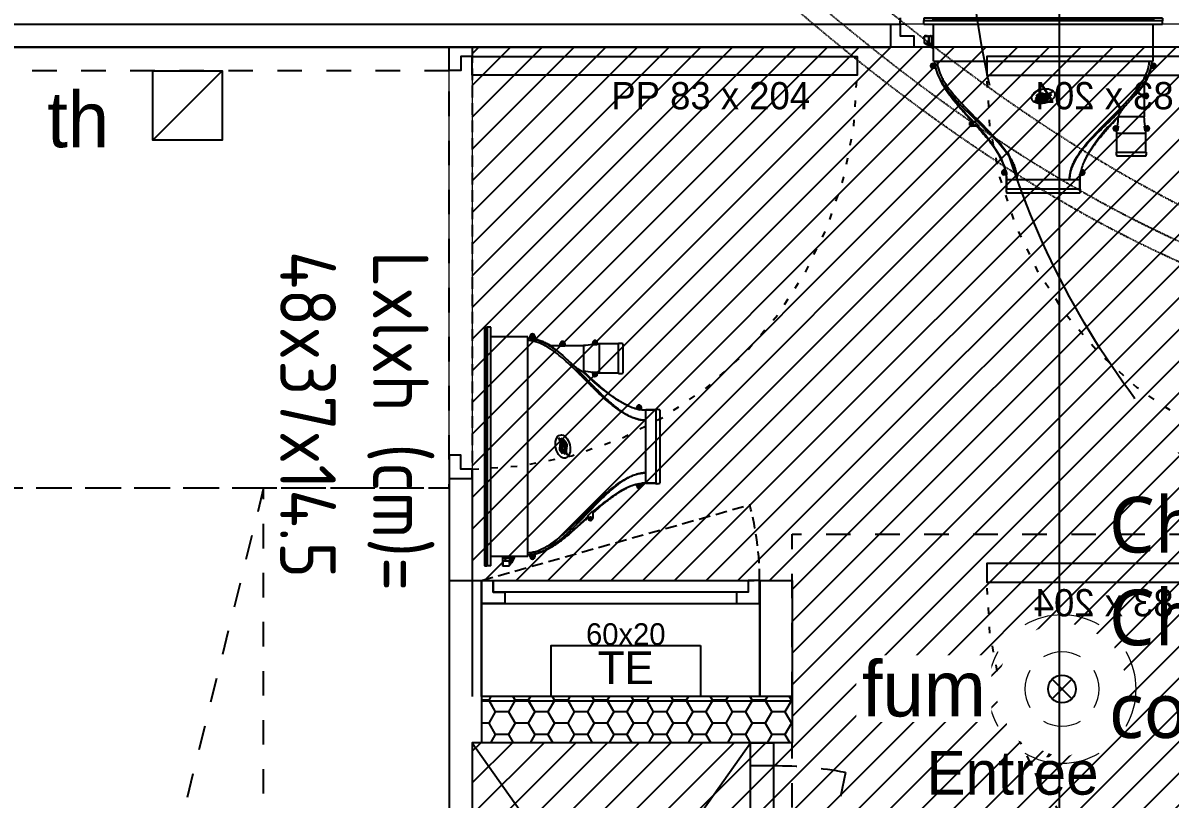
# Model space of a CAD drawing. Extents: x -2932 to 12371, y 2178 to 6224.
# Drawn here: x 4111.1 to 4358.5, y 4463.3 to 4630.7 of the extents above; entities that cross this region are included whole.
import ezdxf

# ---------------------------------------------------------------- set-up
doc = ezdxf.new("R2010")
doc.units = 0
doc.header["$PDMODE"] = 67
for name, pattern in [('ACAD_ISO02W100', [15, 12, -3]), ('prlm_ef', [0.165, 0.1, -0.065]), ('Style de ligne -13', [0.147638, 0.098425, -0.049213]), ('Style de ligne -18', [0.164042, 0.054681, -0.109361]), ('VW-01', [0.41656, 0.20828, -0.20828])]:
    doc.linetypes.add(name, pattern=pattern)
doc.layers.get('0').update_dxf_attribs({"color": 252})
doc.layers.add('_GAZELEC-BOITE INCORPO', color=36, linetype='Continuous', lineweight=18)
doc.layers.add('_GAZELEC-RESERVATION 2', color=6, linetype='Continuous', lineweight=18)
for name, color, linetype in [('_GAZELEC-EAU CHAUDE', 1, 'Continuous'), ('B amÈnagement intÈrieur_Hatch', 252, 'Continuous'), ('B aménagement intérieur', 252, 'Continuous'), ('B GÈnÈral_Hatch', 252, 'Continuous'), ('B Général', 252, 'Continuous'), ('C ANNOTATIONS-prestations', 252, 'Continuous'), ('C ANNOTATIONS-texte', 252, 'Continuous'), ('D SURFACES-shab', 252, 'Continuous'), ('F REMPLISSAGE-TE', 252, 'Continuous'), ('F REMPLISSAGE-TE_Hatch', 252, 'Continuous'), ('prlm-CHAUFF', 30, 'Continuous'), ('prlm-EAU-EF', 161, 'Continuous'), ('prlm-ELEC-SSI', 230, 'Continuous'), ('prlm-MOD', 64, 'Continuous')]:
    doc.layers.add(name, color=color, linetype=linetype)
doc.layers.add('prlm-ZEROPLOT', color=254, linetype='Continuous', plot=False)
doc.styles.add('Arial', font='arial.ttf')
doc.styles.add('Eurostile', font='')
doc.styles.add('prlm-chauff', font='trebucbi.ttf', dxfattribs={"height": 18})
doc.styles.add('prlm-elec-cfa', font='comic.ttf', dxfattribs={"height": 12})
doc.styles.add('prlm-elec-ssi', font='comic.ttf', dxfattribs={"height": 12})
doc.styles.get("Standard").update_dxf_attribs({"font": 'isocp.shx', "height": 15})
doc.styles.get('Eurostile').set_extended_font_data('Eurostile')
doc.dimstyles.new('200', dxfattribs={"dimscale": 0.1, "dimtxt": 150, "dimasz": 25, "dimexe": 50, "dimexo": 50, "dimgap": 20, "dimtad": 1, "dimdec": 0, "dimdsep": 46, "dimtxsty": 'Arial', "dimblk1": 'DOTBLANK', "dimblk2": 'DOTBLANK', "dimsah": 1, "dimcen": 25, "dimclrd": 5, "dimclre": 5, "dimadec": 0, "dimazin": 0, "dimtfac": 1, "dimtdec": 0, "dimtmove": 0, "dimatfit": 3, "dimldrblk": 'DOTBLANK', "dimfxl": 50, "dimtolj": 1, "dimtzin": 0, "dimarcsym": 0})
pattern_1 = [(180, (4377.7202, 4944.66), (-4.261364, -2.4603), [2.84091, -5.68182]), (300, (4377.7202, 4944.66), (4.261364, -2.4603), [2.84091, -5.68182]), (240, (4374.8793, 4939.7394), (-9e-09, -4.920599), [2.84091, -5.68182])]

# ---------------------------------------------------------------- blocks, each defined once
blk = doc.blocks.new('xi.twintop')
at = {"layer": 'prlm-CHAUFF', "ltscale": 50}
for p, q in [((-8, 35.6), (8, 35.6)), ((-7.9, 36.5), (7.9, 36.5)), ((-7.9, 35.6), (-7.9, 33.5)), ((-7.9, 33.5), (-7.9, 35.6)), ((7.9, 35.6), (7.9, 33.5)), ((7.9, 33.5), (7.9, 35.6)), ((-7.9, 32.5), (-8.46, 32.5)), ((-8.16, 31.5), (-7.95, 32.18)), ((-7.9, 32.5), (-7.95, 32.18)), ((-5.67, 33.5), (-7.9, 33.5)), ((5.67, 33.5), (-5.67, 33.5)), ((7.9, 33.5), (5.67, 33.5)), ((7.95, 32.18), (7.9, 32.5)), ((7.9, 32.5), (8.46, 32.5)), ((8.16, 31.5), (7.95, 32.18)), ((-8.61, 31.95), (-8.61, 32.05)), ((-8.61, 32.05), (-8.51, 32.05)), ((-8.51, 31.95), (-8.61, 31.95)), ((-8.51, 32.16), (-8.41, 32.16)), ((-8.51, 32.05), (-8.51, 32.16)), ((-8.51, 31.84), (-8.51, 31.95)), ((-8.41, 31.84), (-8.51, 31.84)), ((-8.46, 31.5), (-8.16, 31.5)), ((-8.41, 32.16), (-8.41, 32.05)), ((-8.41, 32.05), (-8.3, 32.05)), ((-8.3, 31.95), (-8.41, 31.95)), ((-8.41, 31.95), (-8.41, 31.84)), ((-8.3, 32.05), (-8.3, 31.95)), ((8.46, 31.5), (8.16, 31.5)), ((8.3, 31.95), (8.3, 32.05)), ((8.3, 32.05), (8.41, 32.05)), ((8.41, 31.95), (8.3, 31.95)), ((8.41, 32.16), (8.51, 32.16)), ((8.41, 32.05), (8.41, 32.16)), ((8.41, 31.84), (8.41, 31.95)), ((8.51, 31.84), (8.41, 31.84)), ((8.51, 32.16), (8.51, 32.05)), ((8.51, 32.05), (8.61, 32.05)), ((8.61, 31.95), (8.51, 31.95)), ((8.51, 31.95), (8.51, 31.84)), ((8.61, 32.05), (8.61, 31.95)), ((-15.75, 27.6), (-22.25, 27.6)), ((-22.15, 28.5), (-15.85, 28.5)), ((-22.15, 27.6), (-22.15, 23.5)), ((-22.15, 27.6), (-22.15, 23.5)), ((-15.85, 27.6), (-15.85, 23.5)), ((-15.85, 27.6), (-15.85, 23.5)), ((-9.41, 28.48), (-9.41, 28.48)), ((9.12, 29.02), (9.09, 29.02)), ((9.41, 28.48), (9.38, 28.48)), ((-22.56, 22.55), (-22.45, 22.55)), ((-22.56, 22.45), (-22.56, 22.55)), ((-22.45, 22.45), (-22.56, 22.45)), ((-22.45, 22.66), (-22.35, 22.66)), ((-22.45, 22.55), (-22.45, 22.66)), ((-22.45, 22.34), (-22.45, 22.45)), ((-22.35, 22.34), (-22.45, 22.34)), ((-22.4, 23), (-21.97, 23)), ((-22.35, 22.66), (-22.35, 22.55)), ((-22.35, 22.55), (-22.24, 22.55)), ((-22.24, 22.45), (-22.35, 22.45)), ((-22.35, 22.45), (-22.35, 22.34)), ((-22.24, 22.55), (-22.24, 22.45)), ((-15.85, 23.5), (-22.15, 23.5)), ((-21.97, 23), (-21.85, 22.06)), ((-16.15, 22.06), (-16.03, 23)), ((-16.03, 23), (-15.6, 23)), ((-15.76, 22.45), (-15.76, 22.55)), ((-15.76, 22.55), (-15.65, 22.55)), ((-15.65, 22.45), (-15.76, 22.45)), ((-15.65, 22.66), (-15.55, 22.66)), ((-15.65, 22.55), (-15.65, 22.66)), ((-15.65, 22.34), (-15.65, 22.45)), ((-15.55, 22.34), (-15.65, 22.34)), ((-15.55, 22.66), (-15.55, 22.55)), ((-15.55, 22.55), (-15.44, 22.55)), ((-15.55, 22.45), (-15.55, 22.34)), ((-15.44, 22.45), (-15.55, 22.45)), ((-15.44, 22.55), (-15.44, 22.45)), ((-21.85, 22), (-22.4, 22)), ((-21.85, 22.06), (-21.85, 22)), ((-21.8, 20), (-16.2, 20)), ((-21.8, 16), (-21.8, 20)), ((-21.8, 16), (-21.8, 20)), ((-16.2, 19.84), (-14.13, 22)), ((-14.13, 22), (-16.2, 19.84)), ((-16.2, 19.84), (-16.2, 20)), ((-16.2, 19.84), (-16.2, 20)), ((-16.15, 22), (-16.15, 22.06)), ((-15.6, 22), (-16.15, 22)), ((14.83, 21), (13.83, 22)), ((13.83, 22), (15.44, 22)), ((15.44, 21), (14.83, 21)), ((15.28, 21.45), (15.28, 21.55)), ((15.28, 21.55), (15.39, 21.55)), ((15.39, 21.45), (15.28, 21.45)), ((15.39, 21.66), (15.49, 21.66)), ((15.39, 21.55), (15.39, 21.66)), ((15.39, 21.34), (15.39, 21.45)), ((15.49, 21.34), (15.39, 21.34)), ((15.49, 21.66), (15.49, 21.55)), ((15.49, 21.55), (15.6, 21.55)), ((15.49, 21.45), (15.49, 21.34)), ((15.6, 21.45), (15.49, 21.45)), ((15.6, 21.55), (15.6, 21.45)), ((-22.36, 15.45), (-22.36, 15.55)), ((-22.36, 15.55), (-22.25, 15.55)), ((-22.25, 15.45), (-22.36, 15.45)), ((-22.25, 15.66), (-22.15, 15.66)), ((-22.25, 15.55), (-22.25, 15.66)), ((-22.25, 15.34), (-22.25, 15.45)), ((-22.15, 15.34), (-22.25, 15.34)), ((-22.2, 16), (-21.65, 16)), ((-21.65, 15), (-22.2, 15)), ((-22.15, 15.66), (-22.15, 15.55)), ((-22.15, 15.55), (-22.04, 15.55)), ((-22.15, 15.45), (-22.15, 15.34)), ((-22.04, 15.45), (-22.15, 15.45)), ((-22.04, 15.55), (-22.04, 15.45)), ((-21.8, 12.88), (-21.8, 15)), ((-21.8, 12.88), (-21.8, 15)), ((-21.65, 16), (-21.65, 15)), ((-23.96, 8.95), (-23.96, 9.05)), ((-23.96, 9.05), (-23.85, 9.05)), ((-23.85, 8.95), (-23.96, 8.95)), ((-23.85, 9.16), (-23.75, 9.16)), ((-23.85, 9.05), (-23.85, 9.16)), ((-23.85, 8.84), (-23.85, 8.95)), ((-23.75, 8.84), (-23.85, 8.84)), ((-23.8, 9.5), (-23.19, 9.5)), ((-23.36, 8.5), (-23.8, 8.5)), ((-23.75, 9.16), (-23.75, 9.05)), ((-23.75, 9.05), (-23.64, 9.05)), ((-23.75, 8.95), (-23.75, 8.84)), ((-23.64, 8.95), (-23.75, 8.95)), ((23.7, 8), (-23.7, 8)), ((-23.7, 8), (-23.7, 0)), ((-23.64, 9.05), (-23.64, 8.95)), ((-23.36, 8.42), (-23.36, 8.5)), ((23.19, 9.5), (23.8, 9.5)), ((23.36, 8.42), (23.36, 8.5)), ((23.8, 8.5), (23.36, 8.5)), ((23.64, 8.95), (23.64, 9.05)), ((23.64, 9.05), (23.75, 9.05)), ((23.75, 8.95), (23.64, 8.95)), ((23.7, 8), (23.7, 0)), ((23.75, 9.16), (23.85, 9.16)), ((23.75, 9.05), (23.75, 9.16)), ((23.75, 8.84), (23.75, 8.95)), ((23.85, 8.84), (23.75, 8.84)), ((23.85, 9.16), (23.85, 9.05)), ((23.85, 9.05), (23.96, 9.05)), ((23.85, 8.95), (23.85, 8.84)), ((23.96, 8.95), (23.85, 8.95)), ((23.96, 9.05), (23.96, 8.95)), ((24.18, 4.47), (23.7, 4.81)), ((24.06, 4.42), (23.7, 4.66)), ((23.7, 2.6), (24.06, 2.6)), ((23.7, 2.57), (23.73, 2.6)), ((23.79, 2.6), (23.88, 2.51)), ((23.88, 2.51), (23.97, 2.6)), ((24.04, 2.6), (24.13, 2.51)), ((24.06, 2.6), (24.06, 4.42)), ((24.64, 4.04), (24.06, 4.42)), ((24.64, 2.6), (24.06, 2.6)), ((24.13, 2.51), (24.22, 2.6)), ((24.2, 4.46), (24.18, 4.47)), ((24.18, 2.56), (24.24, 2.51)), ((24.54, 4.24), (24.2, 4.46)), ((24.24, 2.51), (24.3, 2.58)), ((24.28, 2.6), (24.37, 2.51)), ((24.35, 4.85), (24.33, 4.89)), ((24.35, 4.36), (24.35, 4.85)), ((24.35, 4.85), (24.36, 4.85)), ((24.37, 2.51), (24.46, 2.6)), ((24.41, 4.79), (24.43, 4.83)), ((24.41, 4.79), (24.41, 4.32)), ((25.01, 4.43), (24.41, 4.79)), ((24.42, 2.57), (24.48, 2.51)), ((24.43, 4.83), (25.04, 4.47)), ((24.48, 2.51), (24.56, 2.58)), ((24.54, 2.6), (24.63, 2.51)), ((24.63, 2.51), (24.72, 2.6)), ((24.64, 4.04), (24.72, 4.01)), ((24.64, 2.6), (24.64, 4.04)), ((24.72, 2.65), (24.64, 2.6)), ((24.64, 2.6), (24.64, 2.6)), ((25.66, 2.6), (24.64, 2.6)), ((24.7, 2.58), (24.77, 2.51)), ((24.72, 4.01), (24.72, 2.65)), ((24.72, 2.65), (25.71, 2.65)), ((24.73, 2.6), (24.82, 2.51)), ((24.77, 2.51), (24.79, 2.53)), ((24.82, 2.51), (24.91, 2.6)), ((24.9, 2.59), (24.98, 2.51)), ((24.98, 2.51), (25.07, 2.6)), ((25.04, 4.47), (25.01, 4.43)), ((25.01, 4.25), (25.01, 4.43)), ((25.02, 4.42), (25.01, 4.43)), ((25.06, 4.46), (25.02, 4.42)), ((25.02, 4.42), (25.02, 4.25)), ((25.28, 4.25), (25.02, 4.42)), ((25.02, 2.54), (25.05, 2.51)), ((25.04, 4.47), (25.06, 4.46)), ((25.05, 2.51), (25.09, 2.55)), ((25.06, 4.46), (25.39, 4.24)), ((25.06, 2.58), (25.13, 2.51)), ((25.13, 2.51), (25.22, 2.6)), ((25.19, 2.57), (25.25, 2.51)), ((25.25, 2.51), (25.34, 2.6)), ((25.27, 2.53), (25.29, 2.51)), ((25.29, 2.51), (25.32, 2.54)), ((25.31, 2.56), (25.36, 2.51)), ((25.36, 2.51), (25.45, 2.6)), ((25.4, 2.55), (25.44, 2.51)), ((25.44, 2.51), (25.53, 2.6)), ((25.48, 2.54), (25.51, 2.51)), ((25.51, 2.51), (25.6, 2.6)), ((25.53, 2.53), (25.55, 2.51)), ((25.55, 2.51), (25.64, 2.6)), ((25.71, 2.65), (25.66, 2.6)), ((25.66, 2.6), (25.66, 2.6)), ((25.71, 2.65), (25.71, 4.01)), ((-25.75, 0), (-25.75, -0.73)), ((25.75, 0), (-25.75, 0)), ((25.75, 0), (25.75, -0.73)), ((-25.75, -0.81), (-25.75, -0.73)), ((-25.75, -0.73), (25.75, -0.73)), ((-25.75, -1.3), (-25.75, -0.81)), ((25.75, -0.81), (-25.75, -0.81)), ((-25.75, -1.3), (25.75, -1.3)), ((23.75, -0.99), (-23.75, -0.99)), ((-23.75, -1.06), (-23.75, -0.99)), ((-23.55, -0.99), (-23.75, -1.06)), ((-23.75, -1.06), (23.75, -1.06)), ((23.75, -1.11), (-23.75, -1.11)), ((-23.75, -1.16), (-23.75, -1.11)), ((-23.59, -1.11), (-23.75, -1.16)), ((-23.75, -1.16), (23.75, -1.16)), ((23.75, -1.2), (-23.75, -1.2)), ((-23.75, -1.23), (-23.75, -1.2)), ((-23.64, -1.2), (-23.75, -1.23)), ((-23.75, -1.23), (23.75, -1.23)), ((23.75, -1.26), (-23.75, -1.26)), ((-23.75, -1.28), (-23.75, -1.26)), ((-23.68, -1.26), (-23.75, -1.28)), ((-23.75, -1.28), (23.75, -1.28)), ((23.75, -1.29), (-23.75, -1.29)), ((-23.75, -1.3), (-23.75, -1.29)), ((-23.73, -1.29), (-23.75, -1.3)), ((-23.75, -1.3), (23.75, -1.3)), ((23.75, -1.06), (23.55, -0.99)), ((23.75, -1.16), (23.59, -1.11)), ((23.75, -1.23), (23.64, -1.2)), ((23.75, -1.28), (23.68, -1.26)), ((23.75, -1.3), (23.73, -1.29)), ((23.75, -0.99), (23.75, -1.06)), ((23.75, -1.11), (23.75, -1.16)), ((23.75, -1.2), (23.75, -1.23)), ((23.75, -1.26), (23.75, -1.28)), ((23.75, -1.29), (23.75, -1.3)), ((25.75, -0.73), (25.75, -0.81)), ((25.75, -1.3), (25.75, -0.81))]:
    blk.add_line(p, q, dxfattribs=at)
for centre, radius in [((-8.46, 32), 0.3), ((-8.46, 32), 0.25), ((8.46, 32), 0.3), ((8.46, 32), 0.25), ((-22.4, 22.5), 0.3), ((-22.4, 22.5), 0.25), ((-15.6, 22.5), 0.3), ((-15.6, 22.5), 0.25), ((15.44, 21.5), 0.3), ((15.44, 21.5), 0.25), ((-22.2, 15.5), 0.3), ((-22.2, 15.5), 0.25), ((-23.8, 9), 0.3), ((-23.8, 9), 0.25), ((23.8, 9), 0.3), ((23.8, 9), 0.25)]:
    blk.add_circle(centre, radius, dxfattribs=at)
for centre, radius, start, end in [((-6.01, 35.83), 2, 160.5755, 186.7441), ((-6.01, 35.83), 2, 160.5755, 186.7441), ((6.01, 35.83), 2, 353.2559, 19.4245), ((6.01, 35.83), 2, 353.2559, 19.4245), ((-8.46, 32), 0.5, 90, 270), ((-15.67, 33.51), 7.77, 352.5456, 359.9423), ((-15.72, 33.51), 7.82, 352.5763, 359.9264), ((-15.07, 33.49), 7.17, 352.0923, 353.5448), ((-15.07, 33.49), 7.17, 353.9053, 0.1157), ((15.11, 33.49), 7.25, 179.9215, 187.8382), ((15.67, 33.51), 7.77, 180.0577, 187.4544), ((15.72, 33.51), 7.82, 180.0736, 187.4237), ((8.46, 32), 0.5, 270, 90), ((-19.51, 34.47), 11.74, 332.3321, 345.441), ((-19.16, 34.32), 11.35, 332.1374, 345.6929), ((21.1, 34.98), 13.43, 192.9954, 216.0824), ((19.16, 34.32), 11.35, 194.4106, 207.8626), ((-20.26, 27.83), 2, 160.5755, 186.7441), ((-20.26, 27.83), 2, 160.5755, 186.7441), ((-17.74, 27.83), 2, 353.2559, 19.4245), ((-17.74, 27.83), 2, 353.2559, 19.4245), ((-43.13, 48.06), 39, 319.3887, 329.86), ((-43.13, 48.06), 39, 319.3887, 329.8601), ((-26.92, 38.17), 20.01, 331.0483, 332.7983), ((-26.92, 38.17), 20.01, 331.0482, 332.7982), ((26.92, 38.17), 20.01, 207.2018, 208.9518), ((43.13, 48.06), 39, 210.1399, 220.6113), ((43.13, 48.06), 39, 212.5506, 220.6113), ((-22.4, 22.5), 0.5, 90, 270), ((-15.6, 22.5), 0.5, 270, 90), ((-22.51, 30.1), 11.66, 315.9701, 320.4245), ((-22.76, 30.33), 11.99, 316.0326, 320.3619), ((22.51, 30.1), 11.66, 219.5755, 224.0299), ((22.76, 30.33), 11.99, 219.6381, 223.9674), ((15.44, 21.5), 0.5, 270, 90), ((-22.2, 15.5), 0.5, 90, 270), ((-2.48, -0.77), 23.65, 136.4099, 144.7501), ((-44.74, 40.05), 35.1, 315.7111, 319.5265), ((-11.41, 6.64), 12.12, 163.7263, 166.3852), ((-23.8, 9), 0.5, 90, 270), ((23.8, 9), 0.5, 270, 90), ((17.64, -7.23), 13.85, 61.9182, 64.0515), ((17.76, -6.88), 13.43, 62.115, 63.7632), ((18.29, -6.04), 12.5, 61.3177, 61.5903), ((24.75, 5.45), 0.703, 233.033, 242.9325), ((24.72, 5.11), 0.448, 214.6713, 225.4982), ((25.88, 4.92), 0.836, 234.1326, 239.2425), ((18.29, -6.04), 12.5, 53.7494, 55.0637)]:
    blk.add_arc(centre, radius, start, end, dxfattribs=at)
blk.add_ellipse((0, 15.55), major_axis=(2.49, 0.57), ratio=0.600775, dxfattribs=at)
for points, knots in [([(-5.67, 33.5), (-5.67, 33.33), (-5.68, 33.16), (-5.7, 32.82), (-5.72, 32.65), (-5.8, 32.15), (-5.87, 31.82), (-6.05, 31.16), (-6.16, 30.84), (-6.41, 30.21), (-6.55, 29.9), (-7, 29), (-7.34, 28.43), (-8.08, 27.34), (-8.47, 26.81), (-9.69, 25.27), (-10.57, 24.3), (-12.38, 22.39), (-13.32, 21.46), (-15.19, 19.6), (-16.12, 18.67), (-17.95, 16.77), (-18.84, 15.8), (-20.08, 14.27), (-20.47, 13.75), (-21.03, 12.94), (-21.21, 12.66), (-21.55, 12.09), (-21.72, 11.8), (-22.17, 10.91), (-22.43, 10.31), (-22.7, 9.36), (-22.77, 9.03), (-22.86, 8.47), (-22.88, 8.24), (-22.89, 8)], [0, 0, 0, 0, 0.015625, 0.015625, 0.03125, 0.03125, 0.0625, 0.0625, 0.09375, 0.09375, 0.125, 0.125, 0.1875, 0.1875, 0.25, 0.25, 0.375, 0.375, 0.5, 0.5, 0.625, 0.625, 0.75, 0.75, 0.8125, 0.8125, 0.84375, 0.84375, 0.875, 0.875, 0.9375, 0.9375, 0.96875, 0.96875, 0.9907189, 0.9907189, 0.9907189, 0.9907189]), ([(-18.04, 17.26), (-16.85, 18.51), (-15.59, 19.7), (-13.1, 22.1), (-11.85, 23.3), (-10.07, 25.17), (-9.49, 25.81), (-8.39, 27.13), (-7.87, 27.82), (-7.16, 28.91), (-6.93, 29.29), (-6.52, 30.07), (-6.33, 30.48), (-6.02, 31.31), (-5.89, 31.74), (-5.76, 32.39), (-5.73, 32.61), (-5.69, 32.95), (-5.69, 33.06), (-5.67, 33.28), (-5.67, 33.39), (-5.67, 33.5)], [0, 0, 0, 0, 0.25, 0.25, 0.5, 0.5, 0.625, 0.625, 0.75, 0.75, 0.8125, 0.8125, 0.875, 0.875, 0.9375, 0.9375, 0.96875, 0.96875, 0.984375, 0.984375, 1, 1, 1, 1]), ([(5.67, 33.5), (5.67, 33.33), (5.68, 33.16), (5.71, 32.81), (5.73, 32.64), (5.81, 32.14), (5.88, 31.8), (6.08, 31.14), (6.2, 30.82), (6.47, 30.19), (6.62, 29.88), (7.1, 28.98), (7.46, 28.42), (8.23, 27.34), (8.65, 26.82), (9.93, 25.3), (10.84, 24.34), (12.72, 22.46), (13.69, 21.54), (15.61, 19.69), (16.57, 18.77), (18.43, 16.87), (19.34, 15.9), (20.59, 14.36), (20.99, 13.83), (21.55, 13), (21.73, 12.72), (22.07, 12.15), (22.24, 11.85), (22.69, 10.95), (22.94, 10.33), (23.21, 9.37), (23.28, 9.05), (23.36, 8.48), (23.38, 8.24), (23.39, 8)], [0, 0, 0, 0, 0.015625, 0.015625, 0.03125, 0.03125, 0.0625, 0.0625, 0.09375, 0.09375, 0.125, 0.125, 0.1875, 0.1875, 0.25, 0.25, 0.375, 0.375, 0.5, 0.5, 0.625, 0.625, 0.75, 0.75, 0.8125, 0.8125, 0.84375, 0.84375, 0.875, 0.875, 0.9375, 0.9375, 0.96875, 0.96875, 0.9908046, 0.9908046, 0.9908046, 0.9908046]), ([(22.89, 8), (22.88, 8.24), (22.86, 8.47), (22.77, 9.03), (22.7, 9.36), (22.43, 10.31), (22.17, 10.91), (21.72, 11.8), (21.55, 12.09), (21.21, 12.66), (21.03, 12.94), (20.47, 13.75), (20.08, 14.27), (18.84, 15.8), (17.95, 16.77), (16.12, 18.67), (15.18, 19.6), (13.32, 21.46), (12.38, 22.39), (10.57, 24.3), (9.69, 25.27), (8.47, 26.81), (8.08, 27.34), (7.34, 28.43), (7, 29), (6.55, 29.9), (6.41, 30.21), (6.16, 30.84), (6.05, 31.16), (5.87, 31.82), (5.79, 32.15), (5.72, 32.65), (5.7, 32.82), (5.68, 33.16), (5.67, 33.33), (5.67, 33.5)], [0.0092808, 0.0092808, 0.0092808, 0.0092808, 0.03125, 0.03125, 0.0625, 0.0625, 0.125, 0.125, 0.15625, 0.15625, 0.1875, 0.1875, 0.25, 0.25, 0.375, 0.375, 0.5, 0.5, 0.625, 0.625, 0.75, 0.75, 0.8125, 0.8125, 0.875, 0.875, 0.90625, 0.90625, 0.9375, 0.9375, 0.96875, 0.96875, 0.984375, 0.984375, 1, 1, 1, 1]), ([(-8.9, 29.46), (-9.06, 29.12), (-9.43, 28.41), (-10.08, 27.35), (-10.83, 26.27), (-11.65, 25.18), (-12.54, 24.1), (-13.65, 22.81), (-14.86, 21.46), (-15.81, 20.43), (-16.2, 20)], [0.1568082, 0.1568082, 0.1568082, 0.1568082, 0.2305418, 0.3149874, 0.4025619, 0.4929385, 0.5856877, 0.6803551, 0.8317746, 0.9509578, 0.9509578, 0.9509578, 0.9509578]), ([(14.38, 22), (14.06, 22.36), (13.37, 23.14), (12.33, 24.35), (11.38, 25.54), (10.58, 26.62), (9.93, 27.59), (9.37, 28.52), (9.05, 29.15), (8.91, 29.44)], [0.5730592, 0.5730592, 0.5730592, 0.5730592, 0.626259, 0.6884084, 0.7489718, 0.7930827, 0.8358988, 0.8773199, 0.9123747, 0.9123747, 0.9123747, 0.9123747]), ([(-18.04, 17.26), (-17.81, 17.52), (-17.58, 17.79), (-17.17, 18.3), (-16.98, 18.55), (-16.64, 19.03), (-16.49, 19.25), (-16.32, 19.53), (-16.28, 19.62), (-16.22, 19.76), (-16.2, 19.81), (-16.2, 19.84)], [0, 0, 0, 0, 0.25, 0.25, 0.5, 0.5, 0.75, 0.75, 0.875, 0.875, 1, 1, 1, 1]), ([(23.19, 9.5), (23.12, 9.79), (23.04, 10.07), (22.86, 10.64), (22.75, 10.92), (22.41, 11.74), (22.14, 12.27), (21.56, 13.3), (21.24, 13.8), (20.57, 14.77), (20.21, 15.25), (19.11, 16.65), (18.33, 17.54), (16.73, 19.29), (15.91, 20.15), (15.09, 21)], [0, 0, 0, 0, 0.0625, 0.0625, 0.125, 0.125, 0.25, 0.25, 0.375, 0.375, 0.5, 0.5, 0.75, 0.75, 1, 1, 1, 1]), ([(21.4, 13.55), (21.3, 13.71), (20.98, 14.2), (20.41, 15.02), (19.67, 15.99), (18.88, 16.96), (17.95, 18.04), (16.9, 19.22), (15.98, 20.24), (15.44, 20.84), (15.29, 21)], [0.1694223, 0.1694223, 0.1694223, 0.1694223, 0.1906001, 0.2339285, 0.2787061, 0.3247019, 0.3716424, 0.4351709, 0.4991397, 0.523565, 0.523565, 0.523565, 0.523565]), ([(-23.39, 8), (-23.38, 8.28), (-23.35, 8.55), (-23.25, 9.19), (-23.16, 9.55), (-22.84, 10.61), (-22.54, 11.29), (-21.83, 12.6), (-21.42, 13.22), (-20.56, 14.41), (-20.09, 14.98), (-19.62, 15.54)], [0.0331631, 0.0331631, 0.0331631, 0.0331631, 0.125, 0.125, 0.25, 0.25, 0.5, 0.5, 0.75, 0.75, 1, 1, 1, 1]), ([(-1.94, 14.63), (-1.21, 15.35), (-0.84, 15.44), (-0.45, 15.4), (0.16, 15.33), (0.81, 14.93), (1.54, 15.51)], [0, 0, 0, 0, 0.389075, 0.389075, 0.389075, 1, 1, 1, 1]), ([(-1.63, 15.67), (-0.9, 16.39), (-0.53, 16.49), (-0.14, 16.44), (0.47, 16.38), (1.12, 15.98), (1.85, 16.55)], [0, 0, 0, 0, 0.389075, 0.389075, 0.389075, 1, 1, 1, 1]), ([(-23.19, 9.5), (-23.12, 9.8), (-23.04, 10.09), (-22.9, 10.53), (-22.84, 10.67), (-22.74, 10.96), (-22.68, 11.1), (-22.5, 11.53), (-22.37, 11.8), (-22.1, 12.35), (-21.95, 12.61), (-21.8, 12.88)], [0, 0, 0, 0, 0.25, 0.25, 0.375, 0.375, 0.5, 0.5, 0.75, 0.75, 1, 1, 1, 1]), ([(-21.8, 12.88), (-21.96, 12.6), (-22.11, 12.32), (-22.4, 11.74), (-22.54, 11.45), (-22.78, 10.85), (-22.89, 10.55), (-23.01, 10.17), (-23.03, 10.1), (-23.05, 10.03)], [0, 0, 0, 0, 0.25, 0.25, 0.5, 0.5, 0.75, 0.75, 0.8062429, 0.8062429, 0.8062429, 0.8062429]), ([(24.24, 4.96), (24.23, 4.96), (24.23, 4.96), (24.22, 4.97), (24.2, 4.97), (24.19, 4.97), (24.18, 4.98), (24.16, 4.98), (24.15, 4.98), (24.13, 4.99), (24.11, 4.99), (24.09, 4.99), (24.08, 4.99), (24.05, 4.99), (24.02, 4.99), (23.98, 4.99), (23.93, 4.98), (23.89, 4.98), (23.84, 4.97), (23.78, 4.96), (23.74, 4.95), (23.71, 4.95), (23.7, 4.94)], [0.1059402, 0.1059402, 0.1059402, 0.1059402, 0.1359504, 0.1694868, 0.202886, 0.2361704, 0.2693627, 0.3024859, 0.3355633, 0.3686184, 0.401675, 0.434757, 0.4678887, 0.5010941, 0.5629781, 0.6246926, 0.6863942, 0.7482374, 0.8103737, 0.8729511, 0.9361135, 0.9654522, 0.9654522, 0.9654522, 0.9654522]), ([(23.7, 4.91), (23.71, 4.91), (23.72, 4.91), (23.74, 4.92), (23.78, 4.92), (23.81, 4.93), (23.83, 4.93), (23.86, 4.94), (23.89, 4.94), (23.92, 4.95), (23.94, 4.95), (23.97, 4.95), (23.99, 4.96), (24.02, 4.96), (24.04, 4.96), (24.06, 4.96), (24.08, 4.96), (24.11, 4.96), (24.14, 4.96), (24.18, 4.96), (24.21, 4.95), (24.24, 4.95), (24.26, 4.94), (24.28, 4.93), (24.3, 4.92), (24.32, 4.91), (24.33, 4.9), (24.33, 4.89)], [0.053874, 0.053874, 0.053874, 0.053874, 0.0607104, 0.0907643, 0.1206402, 0.1503557, 0.1799287, 0.2093776, 0.238721, 0.2679778, 0.2971672, 0.3263086, 0.3554219, 0.3845269, 0.4136437, 0.4427926, 0.4719939, 0.5012681, 0.5562327, 0.6110034, 0.6657154, 0.7205017, 0.7754929, 0.8308166, 0.8865967, 0.9429527, 1, 1, 1, 1]), ([(24.35, 4.85), (24.35, 4.86), (24.35, 4.86), (24.34, 4.87), (24.33, 4.88), (24.32, 4.88), (24.31, 4.89), (24.3, 4.89), (24.29, 4.9), (24.28, 4.9), (24.26, 4.91), (24.25, 4.91), (24.23, 4.91), (24.22, 4.92), (24.2, 4.92), (24.18, 4.92), (24.17, 4.92), (24.15, 4.92), (24.12, 4.92), (24.09, 4.92), (24.05, 4.92), (24, 4.92), (23.95, 4.91), (23.9, 4.9), (23.85, 4.89), (23.79, 4.88), (23.74, 4.87), (23.71, 4.86), (23.7, 4.86)], [0, 0, 0, 0, 0.0300773, 0.0600539, 0.0899314, 0.1197114, 0.1493956, 0.1789856, 0.2084831, 0.2378898, 0.2672073, 0.2964374, 0.3255817, 0.3546421, 0.3836203, 0.4125181, 0.4413372, 0.4700795, 0.4987468, 0.5532579, 0.6080368, 0.6630958, 0.7184471, 0.7741027, 0.8300742, 0.8863734, 0.9430116, 0.9677174, 0.9677174, 0.9677174, 0.9677174]), ([(24.65, 4.2), (24.65, 4.2), (24.64, 4.2), (24.64, 4.2), (24.63, 4.2), (24.63, 4.2), (24.62, 4.2), (24.61, 4.21), (24.6, 4.21), (24.59, 4.21), (24.58, 4.22), (24.55, 4.23), (24.54, 4.24), (24.54, 4.24)], [0, 0, 0, 0, 0.061789, 0.122374, 0.182441, 0.242697, 0.303842, 0.366548, 0.43144, 0.49908, 0.668346, 0.832646, 1, 1, 1, 1]), ([(25.45, 4.21), (25.44, 4.21), (25.44, 4.22), (25.43, 4.22), (25.41, 4.23), (25.4, 4.23), (25.39, 4.24), (25.37, 4.24), (25.36, 4.25), (25.34, 4.25), (25.32, 4.25), (25.3, 4.26), (25.29, 4.26), (25.27, 4.26), (25.24, 4.26), (25.22, 4.26), (25.2, 4.26), (25.17, 4.26), (25.13, 4.26), (25.08, 4.26), (25.03, 4.26), (24.97, 4.25), (24.91, 4.24), (24.85, 4.24), (24.79, 4.23), (24.72, 4.21), (24.67, 4.21), (24.65, 4.2)], [0.0304712, 0.0304712, 0.0304712, 0.0304712, 0.0599457, 0.0897682, 0.1195016, 0.1491541, 0.1787343, 0.2082505, 0.2377114, 0.2671256, 0.2965018, 0.3258487, 0.355175, 0.3844897, 0.4138015, 0.4431194, 0.4724522, 0.5018089, 0.5568669, 0.611863, 0.6668562, 0.7219052, 0.7770682, 0.8324028, 0.8879658, 0.9438132, 1, 1, 1, 1]), ([(25.71, 4.01), (25.69, 4.04), (25.65, 4.06), (25.55, 4.09), (25.48, 4.1), (25.35, 4.1), (25.31, 4.1), (25.21, 4.09), (25.16, 4.09), (24.98, 4.06), (24.86, 4.04), (24.72, 4.01)], [0, 0, 0, 0, 0.25, 0.25, 0.5, 0.5, 0.625, 0.625, 0.75, 0.75, 1, 1, 1, 1])]:
    blk.add_open_spline(points, degree=3, knots=knots, dxfattribs=at)
for points in [[(-22.15, 23.5), (-22.15, 23.33), (-22.14, 23.17), (-22.13, 23)], [(-22.15, 23.5), (-22.15, 23.33), (-22.14, 23.17), (-22.13, 23)], [(-15.85, 23.5), (-15.85, 23.33), (-15.86, 23.17), (-15.87, 23)], [(-15.85, 23.5), (-15.85, 23.33), (-15.86, 23.17), (-15.87, 23)], [(-22.01, 22), (-21.91, 21.33), (-21.8, 20.67), (-21.8, 20)], [(-22.01, 22), (-21.91, 21.33), (-21.8, 20.67), (-21.8, 20)], [(-15.99, 22), (-16.09, 21.33), (-16.2, 20.67), (-16.2, 20)], [(-15.99, 22), (-16.09, 21.33), (-16.2, 20.67), (-16.2, 20)], [(-0.55, 15.04), (-0.94, 15.09), (-1.32, 14.99), (-1.94, 14.63)], [(-1.78, 15.16), (-1.06, 15.88), (-0.68, 15.97), (-0.29, 15.93)], [(-0.39, 15.58), (-0.78, 15.62), (-1.16, 15.52), (-1.78, 15.16)], [(-0.23, 16.09), (-0.63, 16.13), (-1.01, 16.03), (-1.63, 15.67)], [(1.54, 15.51), (0.72, 14.57), (0.07, 14.98), (-0.55, 15.04)], [(1.7, 16.04), (0.88, 15.1), (0.23, 15.51), (-0.39, 15.58)], [(-0.29, 15.93), (0.32, 15.87), (0.96, 15.47), (1.7, 16.04)], [(1.85, 16.55), (1.03, 15.62), (0.38, 16.02), (-0.23, 16.09)], [(-23.19, 9.5), (-23.26, 9.17), (-23.32, 8.84), (-23.36, 8.5)], [(23.36, 8.5), (23.32, 8.84), (23.26, 9.17), (23.19, 9.5)]]:
    blk.add_open_spline(points, degree=3, dxfattribs=at)
at = {"layer": 'prlm-CHAUFF', "ltscale": 50, "insert": (-42.19, -13.41), "char_height": 12, "width": 139.7925, "attachment_point": 1}
blk.add_mtext('Lxlxh (cm)= 48x37x14.5', dxfattribs=at)
blk = doc.blocks.new('xi.th-ch')
at = {"layer": 'prlm-CHAUFF', "color": 0, "linetype": 'ByBlock', "lineweight": -2, "flags": 128}
blk.add_lwpolyline([(-7.5, 7.5), (7.5, 7.5), (7.5, -7.5), (-7.5, -7.5)], close=True, dxfattribs=at)
at = {"layer": 'prlm-CHAUFF', "color": 0}
blk.add_lwpolyline([(-7.5, -7.5), (7.5, 7.5)], dxfattribs=at)
blk = doc.blocks.new('xi.dchrob')
at = {"layer": 'prlm-ZEROPLOT', "color": 253, "linetype": 'ACAD_ISO02W100', "ltscale": 5}
blk.add_circle((13.38, 0), 180, dxfattribs=at)
blk = doc.blocks.new('xi.FUM')
at = {"color": 0}
blk.add_wipeout([(-10.61, -10.61), (-15, 0), (-10.61, 10.61), (0, 15), (10.61, 10.61), (15, 0), (10.61, -10.61), (0, -15)], dxfattribs=at).dxf.layer = 'prlm-ELEC-SSI'
at = {"layer": 'prlm-ELEC-SSI', "color": 0}
for points in [[(-2.12, 2.12), (2.12, -2.12)], [(2.12, 2.12), (-2.12, -2.12)]]:
    blk.add_lwpolyline(points, dxfattribs=at)
blk.add_circle((0, 0), 3, dxfattribs=at)
at = {"layer": 'prlm-ELEC-SSI', "color": 0, "lineweight": 13}
for radius, start, end in [(16, 60, 120), (16, 150, 210), (8, 60, 120), (16, 330, 30), (8, 150, 210), (8, 330, 30), (8, 240, 300), (16, 240, 300)]:
    blk.add_arc((0, 0), radius, start, end, dxfattribs=at)
blk = doc.blocks.new('A n1.PP 80')
at = {"layer": 'B Général', "flags": 128}
blk.add_lwpolyline([(-43, 2.5), (-43, 85.5), (-39, 85.5), (-39, 2.5)], close=True, dxfattribs=at)
at = {"layer": 'B Général', "linetype": 'Style de ligne -18', "ltscale": 25.4, "flags": 128}
blk.add_lwpolyline([(46, 2.5), (45.27, 13.33), (43.1, 23.98), (39.53, 34.26), (34.61, 44), (28.44, 53.03), (21.1, 61.19), (12.74, 68.35), (3.5, 74.38), (-6.47, 79.18), (-17, 82.67), (-27.91, 84.79), (-39, 85.5)], dxfattribs=at)
at = {"layer": 'B Général', "linetype": 'Continuous', "flags": 128}
for points in [[(-45, 2.5), (-43, 2.5), (-43, 0), (-40, 0), (-40, -2.5), (-45, -2.5)], [(48, 2.5), (46, 2.5), (46, 0), (43, 0), (43, -2.5), (48, -2.5), (48, -2.5), (48, -2.5), (48, 1.79), (48, 1.79)]]:
    blk.add_lwpolyline(points, close=True, dxfattribs=at)
at = {"layer": 'C ANNOTATIONS-prestations', "insert": (-37.5, 32.5), "char_height": 5.8825, "attachment_point": 1, "rotation": 90, "line_spacing_factor": 0.894142, "style": 'Eurostile'}
blk.add_mtext('PP 83 x 204', dxfattribs=at)
blk = doc.blocks.new('A n1.PL 60.85')
at = {"layer": 'B Général', "linetype": 'Continuous'}
for p, q in [((-42.5, 42.83), (42.5, -17.27)), ((42.5, 42.73), (-42.5, -17.27))]:
    blk.add_line(p, q, dxfattribs=at)
at = {"layer": 'B Général', "linetype": 'VW-01', "ltscale": 25.4}
blk.add_line((36.08, -37.76), (-38.5, -22.27), dxfattribs=at)
at = {"layer": 'B Général', "linetype": 'Continuous', "flags": 128}
for points in [[(42.5, -17.27), (42.5, 42.73), (-42.5, 42.73), (-42.5, -17.27)], [(42.5, -17.27), (42.5, -22.27), (-42.5, -22.27), (-42.5, -17.27)], [(-37.5, -17.27), (-37.5, -22.27), (-42.5, -22.27), (-42.5, -17.27)], [(42.5, -17.27), (42.5, -22.27), (37.5, -22.27), (37.5, -17.27)]]:
    blk.add_lwpolyline(points, close=True, dxfattribs=at)
at = {"layer": 'B Général', "linetype": 'VW-01', "ltscale": 25.4}
blk.add_arc((-47.5, -22.27), 85, 349.5013, 360, dxfattribs=at)
at = {"layer": 'B Général', "insert": (-38.72, 29.74), "char_height": 7.059, "attachment_point": 1, "line_spacing_factor": 0.894142, "style": 'Eurostile'}
blk.add_mtext('Pl.', dxfattribs=at)
at = {"layer": 'C ANNOTATIONS-prestations', "insert": (-38.72, 15.5), "char_height": 4.706, "attachment_point": 4, "line_spacing_factor": 0.894142, "style": 'Eurostile'}
blk.add_mtext('60*85', dxfattribs=at)
blk = doc.blocks.new('A n1.Groupe-45-1')
at = {"layer": 'B Général', "linetype": 'VW-01', "ltscale": 25.4}
blk.add_line((70, -114.99), (-70, -80.35), dxfattribs=at)
at = {"layer": 'B Général', "linetype": 'VW-01', "ltscale": 25.4, "flags": 128}
for points in [[(-70, 35), (70, 35), (70, -155), (-70, -155)], [(-70, -114.99), (70, -114.99), (70, -155), (-70, -155)]]:
    blk.add_lwpolyline(points, close=True, dxfattribs=at)
blk = doc.blocks.new('A n1.Lit 140.190_PMR 2')
at = {"layer": 'B Général', "linetype": 'VW-01', "ltscale": 25.4, "flags": 128}
blk.add_lwpolyline([(160, -155), (160, 35), (70, 35), (70, -155)], close=True, dxfattribs=at)
at = {"layer": 'B Général'}
blk.add_blockref('A n1.Groupe-45-1', (0, 0), dxfattribs=at)
blk = doc.blocks.new('A n1.Groupe-5-1')
at = {"layer": 'B Général', "flags": 128}
for points in [[(-31.46, -5.77), (-31.46, -0.77), (-28.96, -0.77), (-28.96, -3.27), (-26.46, -3.27), (-26.46, -5.77)], [(26.04, -0.77), (26.04, -3.27), (-28.96, -3.27), (-28.96, -0.77)], [(28.54, -5.77), (28.54, -0.77), (26.04, -0.77), (26.04, -3.27), (23.54, -3.27), (23.54, -5.77)]]:
    blk.add_lwpolyline(points, close=True, dxfattribs=at)
blk = doc.blocks.new('A n1.TE')
at = {"layer": 'B Général', "linetype": 'Style de ligne -13', "ltscale": 25.4}
blk.add_line((-31.46, -0.77), (26.39, 15.56), dxfattribs=at)
at = {"layer": 'B Général', "flags": 128}
for points in [[(28.54, -5.77), (28.54, -25.77), (-31.46, -25.77), (-31.46, -5.77)], [(15.79, -14.77), (15.79, -25.77), (-16.46, -25.77), (-16.46, -14.77)]]:
    blk.add_lwpolyline(points, close=True, dxfattribs=at)
at = {"layer": 'B Général', "linetype": 'Style de ligne -13', "ltscale": 25.4}
blk.add_arc((-34.54, -0.77), 63.08, 359.9968, 14.9984, dxfattribs=at)
at = {"layer": 'B Général'}
blk.add_blockref('A n1.Groupe-5-1', (0, 0), dxfattribs=at)
at = {"layer": 'B Général', "insert": (-0.34, -16.07), "char_height": 7.059, "width": 32.25, "attachment_point": 2, "line_spacing_factor": 0.894142, "style": 'Eurostile'}
blk.add_mtext('TE ', dxfattribs=at)
at = {"layer": 'C ANNOTATIONS-prestations', "insert": (-0.34, -14.77), "char_height": 4.706, "width": 32.25, "attachment_point": 8, "line_spacing_factor": 0.894142, "style": 'Eurostile'}
blk.add_mtext('60x20', dxfattribs=at)
blk = doc.blocks.new('_DOTBLANK')
at = {"color": 0, "linetype": 'ByBlock'}
blk.add_line((-0.5, 0), (-1, 0), dxfattribs=at)
blk.add_circle((0, 0), 0.5, dxfattribs=at)
blk = doc.blocks.new('*D295')
at = {"layer": '_GAZELEC-BOITE INCORPO', "color": 5, "lineweight": -2, "transparency": 16777216}
for p, q in [((4163.85, 5121.39), (3968.63, 5121.39)), ((3973.63, 5118.89), (3973.63, 4627.94)), ((4427.96, 4625.44), (3968.63, 4625.44))]:
    blk.add_line(p, q, dxfattribs=at)
at = {"layer": 'Defpoints', "color": 0, "transparency": 16777216}
for p in [(4168.85, 5121.39), (3973.63, 4625.44), (4432.96, 4625.44)]:
    blk.add_point(p, dxfattribs=at)
at = {"layer": '_GAZELEC-BOITE INCORPO', "color": 5, "lineweight": -2, "transparency": 16777216, "xscale": 2.5, "yscale": 2.5, "zscale": 2.5}
for p, rotation in [((3973.63, 5121.39), 90), ((3973.63, 4625.44), 270)]:
    blk.add_blockref('_DOTBLANK', p, dxfattribs=dict(at, rotation=rotation))
at = {"layer": '_GAZELEC-BOITE INCORPO', "color": 0, "transparency": 16777216, "insert": (3963.97, 4873.41), "char_height": 15, "attachment_point": 5, "rotation": 90, "style": 'Arial'}
blk.add_mtext('\\A1;496', dxfattribs=at)
blk = doc.blocks.new('*D303')
at = {"layer": '_GAZELEC-BOITE INCORPO', "color": 5, "lineweight": -2, "transparency": 16777216}
for p, q in [((4107.85, 5005.44), (4031.85, 5005.44)), ((4036.85, 5002.94), (4036.85, 4627.94)), ((4427.96, 4625.44), (4031.85, 4625.44))]:
    blk.add_line(p, q, dxfattribs=at)
at = {"layer": 'Defpoints', "color": 0, "transparency": 16777216}
for p in [(4112.85, 5005.44), (4036.85, 4625.44), (4432.96, 4625.44)]:
    blk.add_point(p, dxfattribs=at)
at = {"layer": '_GAZELEC-BOITE INCORPO', "color": 5, "lineweight": -2, "transparency": 16777216, "xscale": 2.5, "yscale": 2.5, "zscale": 2.5}
for p, rotation in [((4036.85, 5005.44), 90), ((4036.85, 4625.44), 270)]:
    blk.add_blockref('_DOTBLANK', p, dxfattribs=dict(at, rotation=rotation))
at = {"layer": '_GAZELEC-BOITE INCORPO', "color": 0, "transparency": 16777216, "insert": (4027.19, 4815.44), "char_height": 15, "attachment_point": 5, "rotation": 90, "style": 'Arial'}
blk.add_mtext('\\A1;380', dxfattribs=at)

msp = doc.modelspace()

# ---------------------------------------------------------------- hatches: boundary and pattern name
at = {"layer": 'B amÈnagement intÈrieur_Hatch', "linetype": 'Continuous'}
h = msp.add_hatch(dxfattribs=at)
h.set_pattern_fill('F_P__SOFFITE', color=256, style=0, pattern_type=2)
h.set_pattern_definition([(45, (4270.1466, 4863.8615), (-3.527778, 3.30729), [])])
h.paths.add_polyline_path([(4207.999, 4475.438), (4207.999, 4390.438), (4272.999, 4390.438), (4272.999, 4300.438), (4401.965, 4300.438), (4401.965, 4625.438), (4207.999, 4625.438), (4207.999, 4510.435), (4276.999, 4510.435), (4276.999, 4475.438)])
at = {"layer": 'B GÈnÈral_Hatch', "linetype": 'Continuous'}
h = msp.add_hatch(dxfattribs=at)
h.set_pattern_fill('PSE', color=256, angle=180, style=0, pattern_type=2)
h.set_pattern_definition(pattern_1)
h.paths.add_polyline_path([(4276.999, 4485.438), (4276.999, 4475.438), (4209.985, 4475.438), (4209.985, 4485.438)])
at = {"layer": 'F REMPLISSAGE-TE_Hatch', "linetype": 'Continuous'}
h = msp.add_hatch(dxfattribs=at)
h.set_pattern_fill('PSE', color=256, angle=180, style=0, pattern_type=2)
h.set_pattern_definition(pattern_1)
h.paths.add_polyline_path([(4276.999, 4484.438), (4276.999, 4485.438), (4209.985, 4485.438), (4209.985, 4484.438)])
h = msp.add_hatch(dxfattribs=at)
h.set_pattern_fill('PSE', color=256, angle=180, style=0, pattern_type=2)
h.set_pattern_definition(pattern_1)
h.paths.add_polyline_path([(4276.999, 4475.438), (4276.999, 4484.438), (4209.985, 4484.438), (4209.985, 4475.438)])

# ---------------------------------------------------------------- linework, layer by layer
at = {"layer": 'B aménagement intérieur', "linetype": 'Style de ligne -13', "ltscale": 25.4, "flags": 128}
msp.add_lwpolyline([(4207.999, 4475.438), (4207.999, 4390.438), (4272.999, 4390.438), (4272.999, 4300.438), (4401.965, 4300.438), (4401.965, 4625.438), (4207.999, 4625.438), (4207.999, 4510.435), (4276.999, 4510.435), (4276.999, 4475.438)], close=True, dxfattribs=at)
at = {"layer": 'B Général', "linetype": 'Continuous'}
for p, q in [((3856.951, 4630.438), (4298.27, 4630.438)), ((3856.951, 4630.438), (4298.27, 4630.438)), ((4298.27, 4625.438), (4298.27, 4630.438)), ((3856.951, 4625.438), (4298.27, 4625.438)), ((3856.951, 4625.438), (4202.999, 4625.438)), ((4202.999, 4625.438), (4207.999, 4625.438)), ((4207.999, 4625.438), (4298.27, 4625.438)), ((4202.999, 4532.438), (4202.999, 4485.438)), ((4202.999, 4532.438), (4202.999, 4485.438)), ((4202.999, 4532.438), (4207.999, 4532.438)), ((4207.999, 4532.438), (4207.999, 4485.438)), ((4207.999, 4532.438), (4207.999, 4485.438)), ((4202.999, 4510.435), (4202.999, 4475.438)), ((4202.999, 4510.435), (4209.999, 4510.435)), ((4209.999, 4510.435), (4209.999, 4475.438)), ((4269.999, 4510.435), (4269.999, 4485.438)), ((4269.999, 4510.435), (4276.999, 4510.435)), ((4276.999, 4510.435), (4276.999, 4485.438)), ((4276.999, 4485.438), (4209.985, 4485.438)), ((4276.999, 4485.438), (4276.999, 4475.438)), ((4202.999, 4475.438), (4202.999, 4385.438)), ((4202.999, 4475.438), (4202.999, 4385.438)), ((4207.999, 4475.438), (4207.999, 4390.438)), ((4207.999, 4475.438), (4207.999, 4390.438)), ((4209.999, 4475.438), (4207.999, 4475.438)), ((4276.999, 4475.438), (4209.985, 4475.438))]:
    msp.add_line(p, q, dxfattribs=at)
at = {"layer": 'B Général', "linetype": 'VW-01', "ltscale": 25.4, "flags": 128}
msp.add_lwpolyline([(4276.999, 4485.438), (4276.999, 4520.437), (4396.999, 4520.437), (4396.999, 4300.437), (4276.999, 4300.437), (4276.999, 4475.438)], dxfattribs=at)
at = {"layer": 'D SURFACES-shab', "lineweight": 18, "flags": 128}
for points in [[(4267.999, 4385.438), (4202.999, 4385.438), (4202.999, 4625.438), (3856.951, 4625.438), (3856.951, 4300.652), (4267.999, 4300.389)], [(4207.999, 4625.438), (4207.999, 4510.435), (4276.999, 4510.435), (4276.999, 4475.438), (4207.999, 4475.438), (4207.999, 4390.438), (4272.999, 4390.438), (4272.999, 4300.438), (4401.965, 4300.438), (4401.965, 4625.438), (4276.999, 4625.438)]]:
    msp.add_lwpolyline(points, close=True, dxfattribs=at)
at = {"layer": 'D SURFACES-shab', "lineweight": 18}
msp.add_open_spline([(4112.849, 5000.438), (4112.849, 5030.938), (4112.849, 5061.438), (4143.53, 5061.438), (4174.211, 5061.438), (4174.055, 5152.938), (4173.898, 5244.438), (4141.398, 5244.438), (4108.898, 5244.438), (4108.898, 5293.94), (4108.898, 5343.442), (3972.199, 5270.393), (3856.951, 5170.287), (3856.951, 4900.364), (3856.951, 4630.441), (4077.06, 4630.438), (4297.169, 4630.435), (4297.169, 4630.436), (4297.169, 4630.438), (4365.567, 4630.438), (4433.965, 4630.438), (4433.965, 4812.938), (4433.965, 4995.438), (4210.928, 4995.438), (3987.892, 4995.438), (3987.892, 4997.938), (3987.892, 5000.438), (4050.37, 5000.438), (4112.849, 5000.438)], degree=2, knots=[0, 0, 0, 1, 1, 2, 2, 3, 3, 4, 4, 5, 5, 6, 6, 7, 7, 8, 8, 9, 9, 10, 10, 11, 11, 12, 12, 13, 13, 14, 14, 14], dxfattribs=at)
at = {"layer": 'F REMPLISSAGE-TE', "linetype": 'Continuous'}
msp.add_line((4276.999, 4484.438), (4209.985, 4484.438), dxfattribs=at)

# ---------------------------------------------------------------- block references
at = {"layer": 'B Général', "xscale": -1}
msp.add_blockref('A n1.PP 80', (4346.27, 4627.938), dxfattribs=at)
at = {"layer": 'B Général'}
for name, p, rotation in [('A n1.PP 80', (4205.499, 4580.438), 270), ('A n1.Lit 140.190_PMR 2', (4047.999, 4460.389), 90), ('A n1.PL 60.85', (4250.727, 4432.938), 90)]:
    msp.add_blockref(name, p, dxfattribs=dict(at, rotation=rotation))
at = {"layer": 'B Général', "xscale": -1, "rotation": 90}
for p in [(4404.465, 4580.438), (4404.465, 4471.068)]:
    msp.add_blockref('A n1.PP 80', p, dxfattribs=at)
at = {"layer": 'B Général'}
msp.add_blockref('A n1.TE', (4241.447, 4511.206), dxfattribs=at)
at = {"layer": 'prlm-CHAUFF'}
for p, rotation in [((4331.163, 4630.438), 180), ((4211.965, 4539.315), 270)]:
    msp.add_blockref('xi.twintop', p, dxfattribs=dict(at, rotation=rotation))
msp.add_blockref('xi.th-ch', (4146.567, 4612.889), dxfattribs=at)
at = {"layer": 'prlm-MOD', "rotation": 90}
msp.add_blockref('xi.dchrob', (4495.114, 4644.038), dxfattribs=at)

# ---------------------------------------------------------------- texts
at = {"layer": 'C ANNOTATIONS-texte', "insert": (4324.549, 4464.111), "char_height": 9.412, "attachment_point": 8, "line_spacing_factor": 0.894142, "style": 'Eurostile'}
msp.add_mtext('Entrée', dxfattribs=at)

# ---------------------------------------------------------------- dimensions: what is measured, and where the dimension line sits
at = {"layer": '_GAZELEC-BOITE INCORPO'}
for base, p1, picture, middle in [((3973.631, 4625.438), (4168.849, 5121.388), '*D295', (3963.973, 4873.413)), ((4036.855, 4625.438), (4112.849, 5005.438), '*D303', (4027.191, 4815.438))]:
    dim = msp.add_linear_dim(base=base, p1=p1, p2=(4432.965, 4625.438), angle=90, dimstyle='200', dxfattribs=at)
    dim.commit()
    dim.dimension.update_dxf_attribs({"geometry": picture, "text_midpoint": middle})

# ---------------------------------------------------------------- next in the draw order: block references
at = {"layer": 'prlm-ELEC-SSI'}
msp.add_blockref('xi.FUM', (4335.199, 4487.019), dxfattribs=at)

# ---------------------------------------------------------------- next in the draw order: texts
at = {"layer": 'prlm-CHAUFF', "lineweight": 20, "insert": (4122.969, 4609.791), "char_height": 12, "attachment_point": 5, "line_spacing_factor": 0.8, "style": 'prlm-elec-cfa', "bg_fill": 3, "box_fill_scale": 1.1, "bg_fill_color": 256, "bg_fill_transparency": 0}
msp.add_mtext('th', dxfattribs=at)

# ---------------------------------------------------------------- next in the draw order: linework, layer by layer
msp.add_lwpolyline([(4334.64, 4408.497), (4334.64, 4800.174)])
at = {"layer": '_GAZELEC-EAU CHAUDE', "linetype": 'prlm_ef'}
msp.add_spline([(4567.06, 4551.515), (4548.215, 4551.515), (4541.918, 4551.515), (4533.508, 4551.515), (4370.097, 4575.053), (4197.894, 4712.439), (4035.333, 4921.848), (4008.816, 5047.507), (4078.242, 5116.932), (4176.475, 5124.955)], degree=3, dxfattribs=at)
at = {"layer": 'prlm-EAU-EF', "linetype": 'prlm_ef'}
msp.add_open_spline([(4567.06, 4555.515), (4561.367, 4555.515), (4555.675, 4555.514), (4546.789, 4555.515), (4543.593, 4555.516), (4537.21, 4555.512), (4534.027, 4555.511), (4527.641, 4555.534), (4524.441, 4555.558), (4514.823, 4555.671), (4508.388, 4555.803), (4489.062, 4556.434), (4476.151, 4557.167), (4451.767, 4559.468), (4440.275, 4560.95), (4421.504, 4564.254), (4414.122, 4565.789), (4399.504, 4569.385), (4392.27, 4571.451), (4380.422, 4575.391), (4375.735, 4577.101), (4362.398, 4582.45), (4353.899, 4586.458), (4322.843, 4603.1), (4301.546, 4618.614), (4260.946, 4653.312), (4241.646, 4672.492), (4217.391, 4697.681), (4211.948, 4703.407), (4202.545, 4713.339), (4198.568, 4717.548), (4190.654, 4725.933), (4186.717, 4730.111), (4174.975, 4742.628), (4167.238, 4750.946), (4144.353, 4775.993), (4129.535, 4792.814), (4108.714, 4818.267), (4102.251, 4826.445), (4083.281, 4851.487), (4071.194, 4868.858), (4055.309, 4894.482), (4050.941, 4901.854), (4043.697, 4914.706), (4040.763, 4920.097), (4035.015, 4931.063), (4032.21, 4936.631), (4024.213, 4953.499), (4019.443, 4964.964), (4012.142, 4987.833), (4009.615, 4999.234), (4008.146, 5017.786), (4008.292, 5025.093), (4009.865, 5035.978), (4010.653, 5039.688), (4012.351, 5045.554), (4013.091, 5047.745), (4014.773, 5052.096), (4015.714, 5054.255), (4018.816, 5060.661), (4021.258, 5064.842), (4029.521, 5076.938), (4036.294, 5084.458), (4051.514, 5097.77), (4059.959, 5103.562), (4072.289, 5110.014), (4075.859, 5111.665), (4086.656, 5116.002), (4094.008, 5118.086), (4108.999, 5121.024), (4116.636, 5121.877), (4132.136, 5122.724), (4139.999, 5122.719), (4157.279, 5122.192), (4166.725, 5121.579), (4176.216, 5120.963)], degree=3, knots=[0, 0, 0, 0, 17.0796218, 17.0796218, 26.6573891, 26.6573891, 36.2351564, 36.2351564, 45.8129237, 45.8129237, 64.9684583, 64.9684583, 103.2795274, 103.2795274, 137.9008655, 137.9008655, 160.7309779, 160.7309779, 183.763594, 183.763594, 199.1639199, 199.1639199, 228.2221207, 228.2221207, 307.8211687, 307.8211687, 387.4202168, 387.4202168, 410.6965953, 410.6965953, 427.8800184, 427.8800184, 445.0634415, 445.0634415, 479.4302876, 479.4302876, 548.1639798, 548.1639798, 579.9817357, 579.9817357, 643.6172476, 643.6172476, 668.541585, 668.541585, 686.0256124, 686.0256124, 703.5096397, 703.5096397, 738.4776943, 738.4776943, 773.445749, 773.445749, 796.8373215, 796.8373215, 809.1840138, 809.1840138, 816.6558744, 816.6558744, 824.1277349, 824.1277349, 839.071456, 839.071456, 868.7990358, 868.7990358, 898.5266156, 898.5266156, 910.3599171, 910.3599171, 934.02652, 934.02652, 957.6931229, 957.6931229, 981.3597258, 981.3597258, 1009.2111847, 1009.2111847, 1009.2111847, 1009.2111847], dxfattribs=at)
msp.add_spline([(4568.651, 4558.397), (4555.806, 4558.397), (4540.9, 4558.397), (4522.622, 4558.397), (4507.955, 4558.397), (4502.717, 4558.397), (4447.183, 4564.739), (4413.751, 4571.158), (4377.461, 4583.388), (4275.51, 4652.298), (4186.327, 4741.481), (4093.153, 4852.863), (4051.897, 4919.975), (4036.546, 4944.903), (4036.546, 4988.6), (4056.758, 5012.595), (4081.853, 5018.482), (4108.633, 5006.109)], degree=3, dxfattribs=at)

# ---------------------------------------------------------------- next in the draw order: texts
at = {"layer": 'prlm-CHAUFF', "insert": (4345.32, 4528.463), "char_height": 12, "width": 189.92396, "attachment_point": 1, "style": 'prlm-chauff'}
msp.add_mtext('Chaudière individuelle Chappée initia plus compact 28', dxfattribs=at)
at = {"layer": 'prlm-ELEC-SSI', "lineweight": 20, "insert": (4305.391, 4487.019), "char_height": 12, "attachment_point": 5, "line_spacing_factor": 0.8, "style": 'prlm-elec-ssi', "bg_fill": 3, "box_fill_scale": 1.1, "bg_fill_color": 256, "bg_fill_transparency": 0}
msp.add_mtext('fum', dxfattribs=at)

# ---------------------------------------------------------------- next in the draw order: hatches: boundary and pattern name
at = {"layer": '_GAZELEC-RESERVATION 2'}
h = msp.add_hatch(dxfattribs=at)
h.set_pattern_fill('ANSI31', color=256)
h.paths.add_polyline_path([(4582.334, 4118.812), (4542.334, 4118.812), (4542.334, 4108.812), (4582.334, 4108.812)])
h.paths.add_polyline_path([(4843.196, 4114.016), (4843.196, 4054.016), (4853.196, 4054.016), (4853.196, 4114.016)])
h.paths.add_polyline_path([(3523.835, 2610.903), (3603.835, 2610.903), (3603.835, 2600.903), (3524.1, 2600.903)])
h.paths.add_polyline_path([(5215.038, 4391.389), (5215.038, 4421.389), (5225.038, 4421.389), (5225.038, 4391.389)])
h.paths.add_polyline_path([(4111.403, 3400.476), (3931.403, 3400.476), (3931.403, 3410.476), (4111.403, 3410.476)])
h.paths.add_polyline_path([(3847.92, 3341.389), (3847.92, 3371.389), (3837.92, 3371.389), (3837.92, 3341.389)])
edge = h.paths.add_edge_path()
edge.add_line((4631.965, 4574.473), (4631.965, 4504.473))
edge.add_line((4631.965, 4504.473), (4621.965, 4504.473))
edge.add_line((4621.965, 4504.473), (4621.965, 4574.465))
edge.add_line((4621.965, 4574.465), (4631.965, 4574.465))

doc.saveas('drawing.dxf')
